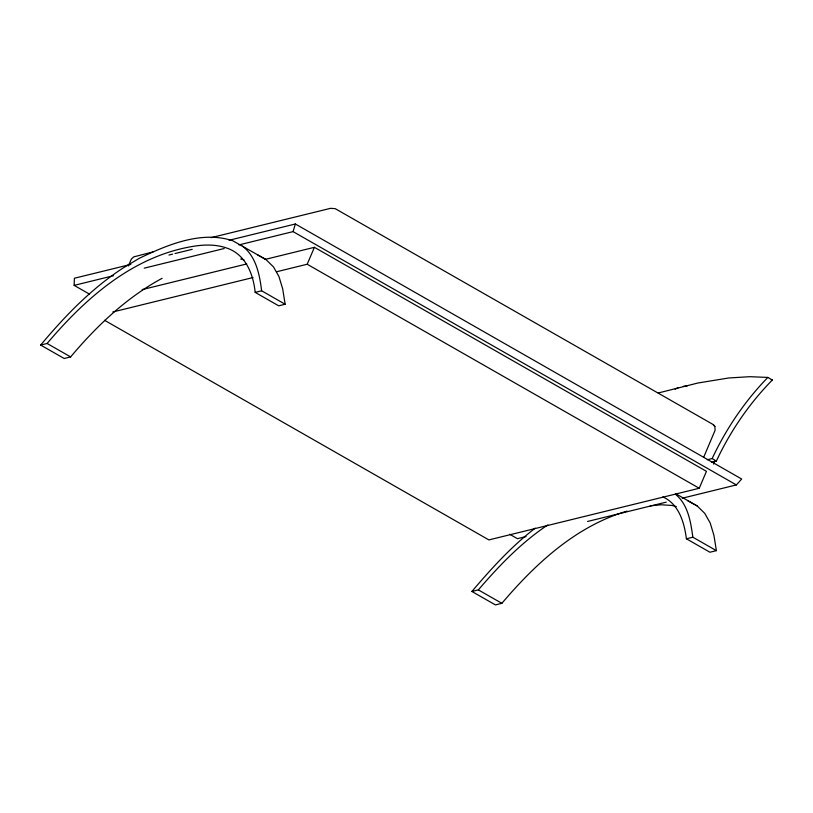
<?xml version="1.0" encoding="UTF-8"?>
<svg xmlns="http://www.w3.org/2000/svg" width="813" height="813" viewBox="0 0 813 813"><rect width="100%" height="100%" fill="white"/><g stroke="black" fill="none" stroke-linecap="round" stroke-linejoin="round"><path stroke-width="1.22" d="M89.582 294.194L74.146 285.373L74.39 278.249L130.863 264.388M713.601 464.091L714.536 460.869M238.951 244.906L293.076 231.614L295.363 223.992L741.68 479.02L736.375 484.924L682.259 498.217M128.312 266.003L131.401 259.001L133.799 256.867L153.149 251.888M276.44 271.796L307.192 264.245L314.407 247.315L706.446 471.337L699.231 488.267L488.887 539.913L104.562 320.302M703.733 457.16L715.074 430.321L714.881 426.449L712.676 424.254L335.169 208.636L330.505 208.341L211.034 237.67M711.426 462.302L716.344 461.093L719.525 454.487A320.708 285.048 76.2 0 1 770.968 381.419L772.35 380.006L767.828 377.425L749.901 376.693L728.814 377.964L697.9 383.014L658.184 393.004M40.65 345.058C64.959 316.074 91.483 288.422 123.434 267.802L139.338 258.28C167.59 244.764 201.278 230.455 232.772 240.75L265.973 259.56L273.514 266.949L278.961 276.583L282.68 288.859L285.139 304.235L278.686 305.82L255.17 292.385C253.402 274.367 245.709 254.53 227.142 248.189C212.061 242.762 195.76 245.302 180.577 248.9C126.005 262.213 82.489 301.643 47.103 343.472L40.65 345.058L64.176 358.492L70.629 356.907C96.635 326.054 126.371 297.619 162.112 278.31M627.067 511.103C576.092 526.052 535.533 563.704 501.865 603.317L495.412 604.902L471.886 591.468C491.265 568.734 511.418 546.356 535.239 528.155M471.886 591.468L478.339 589.882C499.04 565.818 521.235 542.566 547.82 524.934M767.828 377.425L767.777 377.486A325.881 289.652 76.2 0 0 712.168 458.542L707.259 459.752M675.146 389.163L678.388 387.537M168.921 255.038L172.6 254.134M175.059 253.534L192.244 249.317M229.073 240.272L295.363 223.992M74.146 285.373L113.495 275.709M144.247 268.158L224.195 248.524M142.204 289.601L246.756 263.93M265.211 259.398L314.407 247.315M112.844 311.968L253.067 277.538M255.17 292.385L261.623 290.8L285.139 304.235M526.062 536.57L517.444 538.684L509.731 534.273M587.555 521.468L666.274 502.139M662.859 496.916C678.997 504.05 684.333 522.729 686.406 538.795L692.859 537.21L716.385 550.645L713.916 535.279L710.196 522.993L704.749 513.359L697.208 505.971L675.816 493.755M716.385 550.645L709.922 552.23L686.406 538.795M650.187 505.828L661.06 504.782L671.924 505.432L676.365 506.59M683.316 386.327L687.036 386.073M771.212 379.925L772.35 380.006M240.689 259.012L244.012 259.886M687.524 500.605L697.208 505.971M257.65 254.896L265.973 259.56M716.344 461.093L712.168 458.542M293.076 231.614L736.375 484.924M307.192 264.245L699.231 488.267M47.103 343.472L70.629 356.907M478.339 589.882L501.865 603.317M675.359 494.172C688.133 504.507 690.704 521.905 692.859 537.21M242.447 246.115C256.247 256.593 259.571 274.621 261.623 290.8M713.794 425.047L714.881 426.449"/></g></svg>
